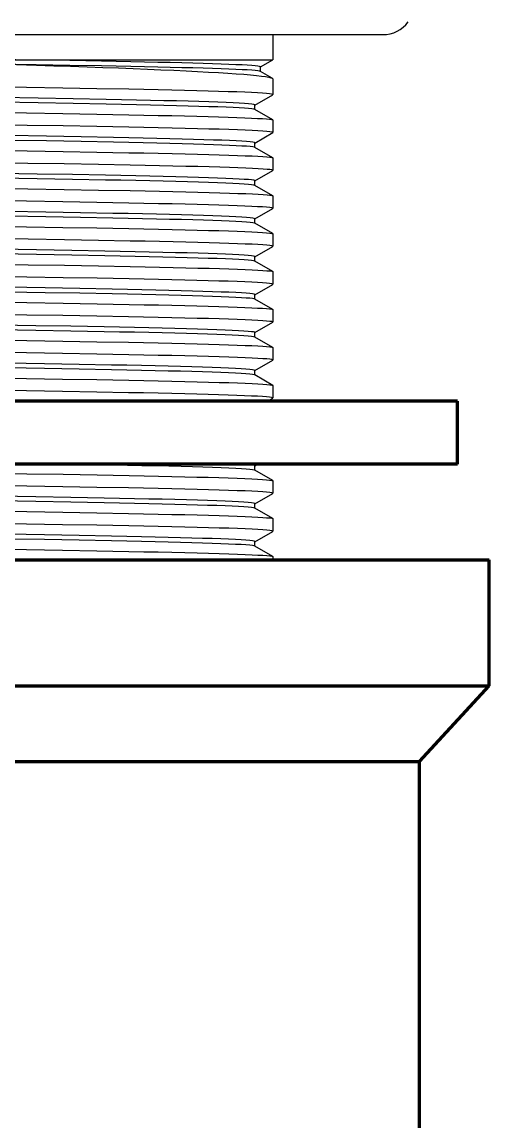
# Model space of a CAD drawing. Header units: millimetres. Extents: x 4859 to 5453, y 1404 to 2244.
# Drawn here: x 5330.86 to 5349.36, y 1586.6 to 1630.17 of the extents above; entities that cross this region are included whole.
import ezdxf

# ---------------------------------------------------------------- set-up
doc = ezdxf.new("R2010")
doc.units = ezdxf.units.MM
doc.layers.add('02___PRT_ALL_AXES', color=7, linetype='Continuous')

msp = doc.modelspace()

# ---------------------------------------------------------------- linework, layer by layer
at = {"color": 7, "linetype": 'Continuous'}
for p, q in [((5308.92, 1628.668), (5340.794, 1628.668)), ((5334.005, 1628.611), (5332.752, 1628.634)), ((5335.169, 1628.588), (5334.005, 1628.611)), ((5340.299, 1628.382), (5340.794, 1628.668)), ((5334.005, 1628.423), (5332.752, 1628.446)), ((5335.169, 1628.4), (5334.005, 1628.423)), ((5340.772, 1627.934), (5340.299, 1628.207)), ((5340.305, 1628.201), (5340.305, 1628.389)), ((5340.772, 1627.934), (5340.794, 1627.909)), ((5331.034, 1627.57), (5329.534, 1627.594)), ((5332.471, 1627.546), (5331.034, 1627.57)), ((5333.827, 1627.522), (5332.471, 1627.546)), ((5335.089, 1627.499), (5333.827, 1627.522)), ((5340.076, 1626.872), (5340.788, 1627.283)), ((5340.788, 1627.283), (5340.794, 1627.29)), ((5331.494, 1627.147), (5330.032, 1627.172)), ((5331.494, 1626.959), (5330.032, 1626.984)), ((5332.884, 1627.122), (5331.494, 1627.147)), ((5332.884, 1626.934), (5331.494, 1626.959)), ((5334.187, 1627.097), (5332.884, 1627.122)), ((5334.187, 1626.909), (5332.884, 1626.934)), ((5340.082, 1626.691), (5340.082, 1626.879)), ((5328.77, 1626.596), (5331.034, 1626.561)), ((5331.034, 1626.561), (5332.471, 1626.537)), ((5332.471, 1626.537), (5333.827, 1626.513)), ((5333.827, 1626.513), (5335.089, 1626.489)), ((5340.076, 1626.697), (5340.037, 1626.709)), ((5340.788, 1626.286), (5340.076, 1626.697)), ((5331.056, 1626.066), (5329.562, 1626.09)), ((5332.481, 1626.043), (5331.056, 1626.066)), ((5333.825, 1626.019), (5332.481, 1626.043)), ((5335.087, 1625.995), (5333.825, 1626.019)), ((5340.788, 1626.286), (5340.794, 1626.28)), ((5331.833, 1625.637), (5330.387, 1625.662)), ((5331.833, 1625.449), (5330.387, 1625.474)), ((5333.204, 1625.612), (5331.833, 1625.637)), ((5334.484, 1625.587), (5333.204, 1625.612)), ((5340.076, 1625.369), (5340.788, 1625.78)), ((5340.788, 1625.78), (5340.794, 1625.786)), ((5328.793, 1625.093), (5331.056, 1625.057)), ((5331.056, 1625.057), (5332.481, 1625.033)), ((5333.204, 1625.424), (5331.833, 1625.449)), ((5332.481, 1625.033), (5333.825, 1625.009)), ((5334.484, 1625.399), (5333.204, 1625.424)), ((5340.076, 1625.194), (5340.061, 1625.2)), ((5340.788, 1624.783), (5340.076, 1625.194)), ((5340.082, 1625.187), (5340.082, 1625.375)), ((5331.09, 1624.562), (5329.577, 1624.587)), ((5333.825, 1625.009), (5335.087, 1624.985)), ((5340.788, 1624.783), (5340.794, 1624.776)), ((5331.463, 1624.14), (5329.999, 1624.165)), ((5332.533, 1624.538), (5331.09, 1624.562)), ((5333.889, 1624.514), (5332.533, 1624.538)), ((5335.144, 1624.491), (5333.889, 1624.514)), ((5340.076, 1623.865), (5340.788, 1624.276)), ((5340.788, 1624.276), (5340.794, 1624.283)), ((5331.463, 1623.952), (5329.999, 1623.977)), ((5332.855, 1624.115), (5331.463, 1624.14)), ((5332.855, 1623.927), (5331.463, 1623.952)), ((5334.16, 1624.09), (5332.855, 1624.115)), ((5334.16, 1623.902), (5332.855, 1623.927)), ((5340.082, 1623.684), (5340.082, 1623.872)), ((5328.802, 1623.589), (5331.09, 1623.553)), ((5331.09, 1623.553), (5332.533, 1623.529)), ((5332.533, 1623.529), (5333.889, 1623.505)), ((5333.889, 1623.505), (5335.144, 1623.481)), ((5340.076, 1623.69), (5340.034, 1623.703)), ((5340.788, 1623.279), (5340.076, 1623.69)), ((5340.788, 1623.279), (5340.794, 1623.273)), ((5331.04, 1623.06), (5329.551, 1623.083)), ((5332.469, 1623.036), (5331.04, 1623.06)), ((5333.824, 1623.012), (5332.469, 1623.036)), ((5335.089, 1622.988), (5333.824, 1623.012)), ((5331.803, 1622.631), (5330.355, 1622.656)), ((5331.803, 1622.443), (5330.355, 1622.468)), ((5333.175, 1622.606), (5331.803, 1622.631)), ((5333.175, 1622.418), (5331.803, 1622.443)), ((5334.457, 1622.581), (5333.175, 1622.606)), ((5334.457, 1622.393), (5333.175, 1622.418)), ((5340.076, 1622.362), (5340.788, 1622.773)), ((5340.788, 1622.773), (5340.794, 1622.779)), ((5328.786, 1622.086), (5331.04, 1622.05)), ((5331.04, 1622.05), (5332.469, 1622.026)), ((5332.469, 1622.026), (5333.824, 1622.002)), ((5333.824, 1622.002), (5335.089, 1621.978)), ((5340.788, 1621.776), (5340.076, 1622.187)), ((5340.082, 1622.18), (5340.082, 1622.368)), ((5331.1, 1621.555), (5329.588, 1621.579)), ((5332.538, 1621.531), (5331.1, 1621.555)), ((5340.788, 1621.776), (5340.794, 1621.769)), ((5331.432, 1621.134), (5329.967, 1621.159)), ((5332.825, 1621.109), (5331.432, 1621.134)), ((5333.889, 1621.507), (5332.538, 1621.531)), ((5334.132, 1621.084), (5332.825, 1621.109)), ((5335.145, 1621.484), (5333.889, 1621.507)), ((5340.076, 1620.858), (5340.788, 1621.269)), ((5340.788, 1621.269), (5340.794, 1621.276)), ((5331.432, 1620.946), (5329.967, 1620.971)), ((5332.825, 1620.921), (5331.432, 1620.946)), ((5334.132, 1620.896), (5332.825, 1620.921)), ((5340.076, 1620.683), (5340.031, 1620.696)), ((5340.788, 1620.272), (5340.076, 1620.683)), ((5340.082, 1620.677), (5340.082, 1620.865)), ((5328.813, 1620.582), (5331.1, 1620.545)), ((5331.1, 1620.545), (5332.538, 1620.521)), ((5332.538, 1620.521), (5333.889, 1620.498)), ((5333.889, 1620.498), (5335.145, 1620.474)), ((5340.788, 1620.272), (5340.794, 1620.266)), ((5331.043, 1620.053), (5329.54, 1620.077)), ((5332.481, 1620.029), (5331.043, 1620.053)), ((5333.838, 1620.005), (5332.481, 1620.029)), ((5335.099, 1619.981), (5333.838, 1620.005)), ((5331.772, 1619.624), (5330.323, 1619.649)), ((5331.772, 1619.436), (5330.323, 1619.461)), ((5333.146, 1619.599), (5331.772, 1619.624)), ((5333.146, 1619.411), (5331.772, 1619.436)), ((5334.43, 1619.574), (5333.146, 1619.599)), ((5334.43, 1619.386), (5333.146, 1619.411)), ((5340.076, 1619.355), (5340.788, 1619.766)), ((5340.082, 1619.173), (5340.082, 1619.361)), ((5340.788, 1619.766), (5340.794, 1619.772)), ((5328.774, 1619.079), (5331.043, 1619.043)), ((5331.043, 1619.043), (5332.481, 1619.019)), ((5332.481, 1619.019), (5333.838, 1618.995)), ((5333.838, 1618.995), (5335.099, 1618.971)), ((5340.076, 1619.18), (5340.058, 1619.187)), ((5340.788, 1618.769), (5340.076, 1619.18)), ((5331.047, 1618.549), (5329.556, 1618.573)), ((5332.47, 1618.525), (5331.047, 1618.549)), ((5333.816, 1618.502), (5332.47, 1618.525)), ((5335.078, 1618.478), (5333.816, 1618.502)), ((5340.788, 1618.769), (5340.794, 1618.762)), ((5331.401, 1618.127), (5329.934, 1618.152)), ((5332.796, 1618.102), (5331.401, 1618.127)), ((5334.105, 1618.077), (5332.796, 1618.102)), ((5340.076, 1617.851), (5340.788, 1618.262)), ((5340.788, 1618.262), (5340.794, 1618.269)), ((5331.401, 1617.939), (5329.934, 1617.964)), ((5332.796, 1617.914), (5331.401, 1617.939)), ((5334.105, 1617.889), (5332.796, 1617.914)), ((5340.076, 1617.676), (5340.029, 1617.69)), ((5340.788, 1617.265), (5340.076, 1617.676)), ((5340.082, 1617.67), (5340.082, 1617.858)), ((5328.79, 1617.575), (5331.047, 1617.539)), ((5331.047, 1617.539), (5332.47, 1617.516)), ((5332.47, 1617.516), (5333.816, 1617.492)), ((5333.816, 1617.492), (5335.078, 1617.468)), ((5340.788, 1617.265), (5340.794, 1617.259)), ((5331.037, 1617.046), (5329.547, 1617.07)), ((5332.467, 1617.022), (5331.037, 1617.046)), ((5333.822, 1616.998), (5332.467, 1617.022)), ((5335.082, 1616.974), (5333.822, 1616.998)), ((5340.076, 1616.348), (5340.788, 1616.759)), ((5340.788, 1616.759), (5340.794, 1616.765)), ((5331.741, 1616.618), (5330.29, 1616.643)), ((5331.741, 1616.43), (5330.29, 1616.455)), ((5333.117, 1616.593), (5331.741, 1616.618)), ((5333.117, 1616.405), (5331.741, 1616.43)), ((5334.403, 1616.568), (5333.117, 1616.593)), ((5334.403, 1616.38), (5333.117, 1616.405)), ((5340.082, 1616.166), (5340.082, 1616.354)), ((5328.783, 1616.072), (5331.037, 1616.036)), ((5331.037, 1616.036), (5332.467, 1616.012)), ((5332.467, 1616.012), (5333.822, 1615.988)), ((5333.822, 1615.988), (5335.082, 1615.965)), ((5340.788, 1615.762), (5340.076, 1616.173)), ((5331.029, 1615.542), (5329.538, 1615.566)), ((5332.46, 1615.519), (5331.029, 1615.542)), ((5333.815, 1615.495), (5332.46, 1615.519)), ((5335.079, 1615.471), (5333.815, 1615.495)), ((5340.788, 1615.762), (5340.794, 1615.755)), ((5340.576, 1615.133), (5340.788, 1615.255)), ((5340.788, 1615.255), (5340.794, 1615.262)), ((5334.43, 1612.603), (5333.146, 1612.628)), ((5340.076, 1612.396), (5340.058, 1612.403)), ((5340.076, 1612.571), (5340.183, 1612.633)), ((5340.788, 1611.985), (5340.076, 1612.396)), ((5340.082, 1612.39), (5340.082, 1612.578)), ((5328.774, 1612.295), (5331.043, 1612.259)), ((5331.043, 1612.259), (5332.481, 1612.235)), ((5332.481, 1612.235), (5333.838, 1612.212)), ((5333.838, 1612.212), (5335.099, 1612.188)), ((5340.788, 1611.985), (5340.794, 1611.979)), ((5331.047, 1611.766), (5329.556, 1611.789)), ((5332.47, 1611.742), (5331.047, 1611.766)), ((5333.816, 1611.718), (5332.47, 1611.742)), ((5335.078, 1611.694), (5333.816, 1611.718)), ((5331.401, 1611.344), (5329.934, 1611.369)), ((5331.401, 1611.156), (5329.934, 1611.181)), ((5332.796, 1611.319), (5331.401, 1611.344)), ((5332.796, 1611.131), (5331.401, 1611.156)), ((5334.105, 1611.294), (5332.796, 1611.319)), ((5334.105, 1611.106), (5332.796, 1611.131)), ((5340.076, 1611.068), (5340.788, 1611.479)), ((5340.788, 1611.479), (5340.794, 1611.485)), ((5328.79, 1610.792), (5331.047, 1610.756)), ((5331.047, 1610.756), (5332.47, 1610.732)), ((5332.47, 1610.732), (5333.816, 1610.708)), ((5333.816, 1610.708), (5335.078, 1610.685)), ((5340.076, 1610.893), (5340.029, 1610.906)), ((5340.788, 1610.482), (5340.076, 1610.893)), ((5340.082, 1610.886), (5340.082, 1611.074)), ((5331.037, 1610.262), (5329.547, 1610.286)), ((5332.467, 1610.238), (5331.037, 1610.262)), ((5333.822, 1610.215), (5332.467, 1610.238)), ((5335.082, 1610.191), (5333.822, 1610.215)), ((5340.788, 1610.482), (5340.794, 1610.475)), ((5331.741, 1609.834), (5330.29, 1609.859)), ((5333.117, 1609.809), (5331.741, 1609.834)), ((5334.403, 1609.784), (5333.117, 1609.809)), ((5340.076, 1609.564), (5340.788, 1609.975)), ((5340.788, 1609.975), (5340.794, 1609.982)), ((5331.741, 1609.646), (5330.29, 1609.671)), ((5333.117, 1609.621), (5331.741, 1609.646)), ((5334.403, 1609.597), (5333.117, 1609.621)), ((5340.788, 1608.978), (5340.076, 1609.389)), ((5340.082, 1609.383), (5340.082, 1609.571)), ((5328.783, 1609.288), (5331.037, 1609.253)), ((5331.037, 1609.253), (5332.467, 1609.229)), ((5332.467, 1609.229), (5333.822, 1609.205)), ((5333.822, 1609.205), (5335.082, 1609.181)), ((5340.788, 1608.978), (5340.794, 1608.972))]:
    msp.add_line(p, q, dxfattribs=at)
at = {"linetype": 'Continuous', "lineweight": 70, "extrusion": (0, 1, 0)}
for p, q in [((5348.107, 1615.133), (5301.607, 1615.133)), ((5348.107, 1612.633), (5348.107, 1615.133)), ((5348.107, 1612.633), (5301.607, 1612.633)), ((5300.357, 1608.847), (5349.357, 1608.847)), ((5349.357, 1603.847), (5349.357, 1608.847)), ((5300.357, 1603.847), (5349.357, 1603.847)), ((5346.607, 1600.847), (5349.357, 1603.847)), ((5303.107, 1600.847), (5346.607, 1600.847)), ((5346.607, 1560.847), (5346.607, 1600.847))]:
    msp.add_line(p, q, dxfattribs=at)
msp.add_line((5309.138, 1615.133), (5340.576, 1615.133))
at = {"color": 7, "linetype": 'Continuous'}
for points in [[(5332.752, 1628.634), (5331.42, 1628.656), (5308.92, 1629.028)], [(5332.752, 1628.446), (5331.42, 1628.468), (5308.92, 1628.84)], [(5319.07, 1628.86), (5331.43, 1628.457), (5332.115, 1628.434), (5332.784, 1628.411), (5333.434, 1628.388), (5334.064, 1628.366), (5334.673, 1628.343), (5335.26, 1628.32), (5335.823, 1628.297), (5336.362, 1628.274), (5336.874, 1628.252), (5337.358, 1628.229), (5337.815, 1628.206), (5338.243, 1628.183), (5338.641, 1628.16), (5339.008, 1628.137), (5339.342, 1628.115), (5339.643, 1628.092), (5339.91, 1628.069), (5340.142, 1628.046), (5340.339, 1628.023), (5340.501, 1628), (5340.628, 1627.978), (5340.719, 1627.955), (5340.772, 1627.934)], [(5340.305, 1628.389), (5340.301, 1628.394), (5340.267, 1628.405), (5340.198, 1628.417), (5340.094, 1628.428), (5339.955, 1628.439), (5339.781, 1628.451), (5339.572, 1628.462), (5339.33, 1628.474), (5339.053, 1628.485), (5338.744, 1628.497), (5338.402, 1628.508), (5338.029, 1628.519), (5337.624, 1628.531), (5337.19, 1628.542), (5336.726, 1628.554), (5336.234, 1628.565), (5335.715, 1628.576), (5335.169, 1628.588)], [(5340.299, 1628.207), (5340.267, 1628.217), (5340.198, 1628.229), (5340.094, 1628.24), (5339.955, 1628.252), (5339.781, 1628.263), (5339.572, 1628.274), (5339.33, 1628.286), (5339.053, 1628.297), (5338.744, 1628.309), (5338.402, 1628.32), (5338.029, 1628.331), (5337.624, 1628.343), (5337.19, 1628.354), (5336.726, 1628.366), (5336.234, 1628.377), (5335.715, 1628.389), (5335.169, 1628.4)], [(5340.794, 1627.29), (5340.788, 1627.296), (5340.746, 1627.308), (5340.664, 1627.32), (5340.543, 1627.332), (5340.384, 1627.344), (5340.186, 1627.356), (5339.951, 1627.368), (5339.678, 1627.38), (5339.368, 1627.392), (5339.022, 1627.403), (5338.641, 1627.415), (5338.226, 1627.427), (5337.779, 1627.439), (5337.3, 1627.451), (5336.79, 1627.463), (5336.25, 1627.475), (5335.682, 1627.487), (5335.089, 1627.499)], [(5340.082, 1626.879), (5340.077, 1626.885), (5340.037, 1626.897), (5339.955, 1626.91), (5339.832, 1626.922), (5339.669, 1626.935), (5339.465, 1626.947), (5339.222, 1626.96), (5338.94, 1626.972), (5338.619, 1626.984), (5338.261, 1626.997), (5337.866, 1627.009), (5337.437, 1627.022), (5336.973, 1627.034), (5336.476, 1627.047), (5335.947, 1627.059), (5335.388, 1627.072), (5334.801, 1627.084), (5334.187, 1627.097)], [(5340.037, 1626.709), (5339.955, 1626.722), (5339.832, 1626.734), (5339.669, 1626.747), (5339.465, 1626.759), (5339.222, 1626.772), (5338.94, 1626.784), (5338.619, 1626.797), (5338.261, 1626.809), (5337.866, 1626.821), (5337.437, 1626.834), (5336.973, 1626.846), (5336.476, 1626.859), (5335.947, 1626.871), (5335.388, 1626.884), (5334.801, 1626.896), (5334.187, 1626.909)], [(5335.089, 1626.489), (5335.682, 1626.477), (5336.25, 1626.465), (5336.79, 1626.453), (5337.3, 1626.441), (5337.779, 1626.429), (5338.226, 1626.418), (5338.641, 1626.406), (5339.022, 1626.394), (5339.368, 1626.382), (5339.678, 1626.37), (5339.951, 1626.358), (5340.186, 1626.346), (5340.384, 1626.334), (5340.543, 1626.322), (5340.664, 1626.31), (5340.746, 1626.298), (5340.788, 1626.286)], [(5340.794, 1625.786), (5340.789, 1625.792), (5340.75, 1625.804), (5340.671, 1625.816), (5340.553, 1625.828), (5340.397, 1625.84), (5340.203, 1625.851), (5339.972, 1625.863), (5339.703, 1625.875), (5339.397, 1625.887), (5339.054, 1625.899), (5338.673, 1625.911), (5338.257, 1625.923), (5337.805, 1625.935), (5337.32, 1625.947), (5336.803, 1625.959), (5336.257, 1625.971), (5335.684, 1625.983), (5335.087, 1625.995)], [(5340.082, 1625.375), (5340.061, 1625.388), (5339.999, 1625.4), (5339.896, 1625.413), (5339.752, 1625.425), (5339.568, 1625.438), (5339.343, 1625.45), (5339.079, 1625.463), (5338.777, 1625.475), (5338.437, 1625.487), (5338.06, 1625.5), (5337.646, 1625.512), (5337.199, 1625.525), (5336.717, 1625.537), (5336.204, 1625.55), (5335.659, 1625.562), (5335.085, 1625.575), (5334.484, 1625.587)], [(5340.061, 1625.2), (5339.999, 1625.212), (5339.896, 1625.225), (5339.752, 1625.237), (5339.568, 1625.25), (5339.343, 1625.262), (5339.079, 1625.275), (5338.777, 1625.287), (5338.437, 1625.3), (5338.06, 1625.312), (5337.646, 1625.324), (5337.199, 1625.337), (5336.717, 1625.349), (5336.204, 1625.362), (5335.659, 1625.374), (5335.085, 1625.387), (5334.484, 1625.399)], [(5335.087, 1624.985), (5335.684, 1624.974), (5336.257, 1624.962), (5336.803, 1624.949), (5337.32, 1624.937), (5337.805, 1624.925), (5338.257, 1624.913), (5338.673, 1624.901), (5339.054, 1624.889), (5339.397, 1624.877), (5339.703, 1624.865), (5339.972, 1624.854), (5340.203, 1624.842), (5340.397, 1624.83), (5340.553, 1624.818), (5340.671, 1624.806), (5340.75, 1624.794), (5340.788, 1624.783)], [(5340.794, 1624.283), (5340.79, 1624.288), (5340.753, 1624.3), (5340.677, 1624.312), (5340.562, 1624.323), (5340.408, 1624.335), (5340.216, 1624.347), (5339.987, 1624.359), (5339.719, 1624.371), (5339.413, 1624.383), (5339.07, 1624.395), (5338.691, 1624.407), (5338.276, 1624.419), (5337.827, 1624.431), (5337.347, 1624.443), (5336.837, 1624.455), (5336.299, 1624.467), (5335.734, 1624.479), (5335.144, 1624.491)], [(5340.082, 1623.872), (5340.076, 1623.878), (5340.034, 1623.891), (5339.951, 1623.903), (5339.826, 1623.916), (5339.661, 1623.928), (5339.456, 1623.941), (5339.211, 1623.953), (5338.926, 1623.966), (5338.604, 1623.978), (5338.244, 1623.99), (5337.848, 1624.003), (5337.417, 1624.015), (5336.952, 1624.028), (5336.453, 1624.04), (5335.923, 1624.053), (5335.363, 1624.065), (5334.775, 1624.078), (5334.16, 1624.09)], [(5340.034, 1623.703), (5339.951, 1623.715), (5339.826, 1623.728), (5339.661, 1623.74), (5339.456, 1623.753), (5339.211, 1623.765), (5338.926, 1623.778), (5338.604, 1623.79), (5338.244, 1623.803), (5337.848, 1623.815), (5337.417, 1623.828), (5336.952, 1623.84), (5336.453, 1623.852), (5335.923, 1623.865), (5335.363, 1623.877), (5334.775, 1623.89), (5334.16, 1623.902)], [(5335.144, 1623.481), (5335.734, 1623.469), (5336.299, 1623.457), (5336.837, 1623.445), (5337.347, 1623.433), (5337.827, 1623.421), (5338.276, 1623.409), (5338.691, 1623.397), (5339.07, 1623.385), (5339.413, 1623.373), (5339.719, 1623.361), (5339.987, 1623.349), (5340.216, 1623.338), (5340.408, 1623.326), (5340.562, 1623.314), (5340.677, 1623.302), (5340.753, 1623.29), (5340.788, 1623.279)], [(5338.659, 1622.904), (5338.245, 1622.916), (5337.797, 1622.928), (5337.316, 1622.94), (5336.802, 1622.952), (5336.258, 1622.964), (5335.686, 1622.976), (5335.089, 1622.988)], [(5340.794, 1622.779), (5340.789, 1622.785), (5340.748, 1622.797), (5340.668, 1622.809), (5340.547, 1622.821), (5340.388, 1622.833), (5340.191, 1622.845), (5339.957, 1622.857), (5339.686, 1622.869), (5339.379, 1622.881), (5339.036, 1622.893), (5338.659, 1622.904)], [(5338.042, 1622.494), (5337.628, 1622.506), (5337.178, 1622.518), (5336.696, 1622.531), (5336.181, 1622.543), (5335.635, 1622.556), (5335.06, 1622.568), (5334.457, 1622.581)], [(5340.082, 1622.368), (5340.06, 1622.381), (5339.996, 1622.394), (5339.891, 1622.406), (5339.745, 1622.419), (5339.559, 1622.431), (5339.333, 1622.444), (5339.067, 1622.456), (5338.763, 1622.469), (5338.421, 1622.481), (5338.042, 1622.494)], [(5338.042, 1622.306), (5337.628, 1622.318), (5337.178, 1622.331), (5336.696, 1622.343), (5336.181, 1622.355), (5335.635, 1622.368), (5335.06, 1622.38), (5334.457, 1622.393)], [(5335.089, 1621.978), (5335.686, 1621.967), (5336.258, 1621.955), (5336.802, 1621.943), (5337.316, 1621.931), (5337.797, 1621.919), (5338.245, 1621.907), (5338.659, 1621.895)], [(5340.076, 1622.187), (5340.06, 1622.193), (5339.996, 1622.206), (5339.891, 1622.218), (5339.745, 1622.231), (5339.559, 1622.243), (5339.333, 1622.256), (5339.067, 1622.268), (5338.763, 1622.281), (5338.421, 1622.293), (5338.042, 1622.306)], [(5338.659, 1621.895), (5339.036, 1621.883), (5339.379, 1621.871), (5339.686, 1621.859), (5339.957, 1621.847), (5340.191, 1621.835), (5340.388, 1621.824), (5340.547, 1621.812), (5340.668, 1621.8), (5340.748, 1621.788), (5340.788, 1621.776)], [(5340.794, 1621.276), (5340.789, 1621.281), (5340.75, 1621.293), (5340.671, 1621.305), (5340.553, 1621.317), (5340.396, 1621.329), (5340.202, 1621.341), (5339.971, 1621.353), (5339.702, 1621.365), (5339.396, 1621.377), (5339.053, 1621.389), (5338.675, 1621.4), (5338.265, 1621.412), (5337.821, 1621.424), (5337.346, 1621.436), (5336.839, 1621.448), (5336.301, 1621.46), (5335.736, 1621.472), (5335.145, 1621.484)], [(5340.082, 1620.865), (5340.075, 1620.872), (5340.031, 1620.884), (5339.946, 1620.897), (5339.82, 1620.909), (5339.653, 1620.922), (5339.446, 1620.934), (5339.199, 1620.947), (5338.913, 1620.959), (5338.589, 1620.972), (5338.228, 1620.984), (5337.83, 1620.997), (5337.398, 1621.009), (5336.931, 1621.021), (5336.431, 1621.034), (5335.9, 1621.046), (5335.338, 1621.059), (5334.749, 1621.071), (5334.132, 1621.084)], [(5340.031, 1620.696), (5339.946, 1620.709), (5339.82, 1620.721), (5339.653, 1620.734), (5339.446, 1620.746), (5339.199, 1620.759), (5338.913, 1620.771), (5338.589, 1620.784), (5338.228, 1620.796), (5337.83, 1620.809), (5337.398, 1620.821), (5336.931, 1620.834), (5336.431, 1620.846), (5335.9, 1620.859), (5335.338, 1620.871), (5334.749, 1620.883), (5334.132, 1620.896)], [(5335.145, 1620.474), (5335.736, 1620.462), (5336.301, 1620.45), (5336.839, 1620.438), (5337.346, 1620.426), (5337.821, 1620.414), (5338.265, 1620.403), (5338.675, 1620.391), (5339.053, 1620.379), (5339.396, 1620.367), (5339.702, 1620.355), (5339.971, 1620.343), (5340.202, 1620.331), (5340.396, 1620.319), (5340.553, 1620.308), (5340.671, 1620.296), (5340.75, 1620.284), (5340.788, 1620.272)], [(5340.794, 1619.772), (5340.788, 1619.779), (5340.747, 1619.79), (5340.667, 1619.802), (5340.547, 1619.814), (5340.388, 1619.826), (5340.191, 1619.838), (5339.957, 1619.85), (5339.685, 1619.862), (5339.376, 1619.874), (5339.03, 1619.886), (5338.649, 1619.898), (5338.234, 1619.91), (5337.786, 1619.922), (5337.307, 1619.933), (5336.797, 1619.945), (5336.259, 1619.957), (5335.692, 1619.969), (5335.099, 1619.981)], [(5340.082, 1619.361), (5340.058, 1619.375), (5339.992, 1619.387), (5339.885, 1619.4), (5339.738, 1619.412), (5339.55, 1619.425), (5339.322, 1619.437), (5339.055, 1619.45), (5338.749, 1619.462), (5338.405, 1619.475), (5338.025, 1619.487), (5337.609, 1619.5), (5337.158, 1619.512), (5336.674, 1619.525), (5336.158, 1619.537), (5335.61, 1619.549), (5335.034, 1619.562), (5334.43, 1619.574)], [(5340.058, 1619.187), (5339.992, 1619.199), (5339.885, 1619.212), (5339.738, 1619.224), (5339.55, 1619.237), (5339.322, 1619.249), (5339.055, 1619.262), (5338.749, 1619.274), (5338.405, 1619.287), (5338.025, 1619.299), (5337.609, 1619.312), (5337.158, 1619.324), (5336.674, 1619.337), (5336.158, 1619.349), (5335.61, 1619.362), (5335.034, 1619.374), (5334.43, 1619.386)], [(5335.099, 1618.971), (5335.692, 1618.959), (5336.259, 1618.948), (5336.797, 1618.936), (5337.307, 1618.924), (5337.786, 1618.912), (5338.234, 1618.9), (5338.649, 1618.888), (5339.03, 1618.876), (5339.376, 1618.864), (5339.685, 1618.852), (5339.957, 1618.84), (5340.191, 1618.828), (5340.388, 1618.817), (5340.547, 1618.805), (5340.667, 1618.793), (5340.747, 1618.781), (5340.788, 1618.769)], [(5340.082, 1617.858), (5340.074, 1617.865), (5340.029, 1617.878), (5339.942, 1617.89), (5339.813, 1617.903), (5339.645, 1617.915), (5339.436, 1617.928), (5339.187, 1617.94), (5338.9, 1617.953), (5338.574, 1617.965), (5338.211, 1617.978), (5337.812, 1617.99), (5337.378, 1618.003), (5336.91, 1618.015), (5336.408, 1618.028), (5335.876, 1618.04), (5335.313, 1618.052), (5334.723, 1618.065), (5334.105, 1618.077)], [(5340.794, 1618.269), (5340.788, 1618.275), (5340.747, 1618.287), (5340.668, 1618.299), (5340.548, 1618.311), (5340.391, 1618.323), (5340.196, 1618.334), (5339.963, 1618.346), (5339.693, 1618.358), (5339.386, 1618.37), (5339.043, 1618.382), (5338.663, 1618.394), (5338.246, 1618.406), (5337.795, 1618.418), (5337.31, 1618.43), (5336.794, 1618.442), (5336.248, 1618.454), (5335.675, 1618.466), (5335.078, 1618.478)], [(5340.029, 1617.69), (5339.942, 1617.702), (5339.813, 1617.715), (5339.645, 1617.727), (5339.436, 1617.74), (5339.187, 1617.752), (5338.9, 1617.765), (5338.574, 1617.777), (5338.211, 1617.79), (5337.812, 1617.802), (5337.378, 1617.815), (5336.91, 1617.827), (5336.408, 1617.84), (5335.876, 1617.852), (5335.313, 1617.865), (5334.723, 1617.877), (5334.105, 1617.889)], [(5335.078, 1617.468), (5335.675, 1617.456), (5336.248, 1617.444), (5336.794, 1617.432), (5337.31, 1617.42), (5337.795, 1617.408), (5338.246, 1617.396), (5338.663, 1617.384), (5339.043, 1617.372), (5339.386, 1617.36), (5339.693, 1617.348), (5339.963, 1617.337), (5340.196, 1617.325), (5340.391, 1617.313), (5340.548, 1617.301), (5340.668, 1617.289), (5340.747, 1617.277), (5340.788, 1617.265)], [(5340.794, 1616.765), (5340.789, 1616.771), (5340.75, 1616.783), (5340.672, 1616.795), (5340.554, 1616.807), (5340.398, 1616.819), (5340.204, 1616.83), (5339.972, 1616.842), (5339.702, 1616.854), (5339.394, 1616.866), (5339.047, 1616.878), (5338.664, 1616.89), (5338.245, 1616.902), (5337.792, 1616.914), (5337.307, 1616.926), (5336.791, 1616.939), (5336.247, 1616.95), (5335.677, 1616.962), (5335.082, 1616.974)], [(5340.082, 1616.354), (5340.082, 1616.356), (5340.056, 1616.368), (5339.988, 1616.381), (5339.88, 1616.393), (5339.73, 1616.406), (5339.541, 1616.418), (5339.311, 1616.431), (5339.042, 1616.443), (5338.735, 1616.456), (5338.39, 1616.468), (5338.008, 1616.481), (5337.59, 1616.493), (5337.138, 1616.506), (5336.652, 1616.518), (5336.134, 1616.531), (5335.586, 1616.543), (5335.009, 1616.556), (5334.403, 1616.568)], [(5340.076, 1616.173), (5340.056, 1616.18), (5339.988, 1616.193), (5339.88, 1616.205), (5339.73, 1616.218), (5339.541, 1616.23), (5339.311, 1616.243), (5339.042, 1616.255), (5338.735, 1616.268), (5338.39, 1616.28), (5338.008, 1616.293), (5337.59, 1616.305), (5337.138, 1616.318), (5336.652, 1616.33), (5336.134, 1616.343), (5335.586, 1616.355), (5335.009, 1616.368), (5334.403, 1616.38)], [(5335.082, 1615.965), (5335.677, 1615.953), (5336.247, 1615.941), (5336.791, 1615.929), (5337.307, 1615.917), (5337.792, 1615.905), (5338.245, 1615.893), (5338.664, 1615.881), (5339.047, 1615.869), (5339.394, 1615.857), (5339.702, 1615.845), (5339.972, 1615.833), (5340.204, 1615.821), (5340.398, 1615.809), (5340.554, 1615.797), (5340.672, 1615.785), (5340.75, 1615.773), (5340.788, 1615.762)], [(5340.794, 1615.262), (5340.788, 1615.268), (5340.746, 1615.28), (5340.665, 1615.292), (5340.543, 1615.304), (5340.383, 1615.316), (5340.185, 1615.328), (5339.949, 1615.34), (5339.677, 1615.352), (5339.368, 1615.364), (5339.022, 1615.376), (5338.642, 1615.387), (5338.228, 1615.399), (5337.781, 1615.411), (5337.301, 1615.423), (5336.789, 1615.435), (5336.245, 1615.447), (5335.675, 1615.459), (5335.079, 1615.471)], [(5340.058, 1612.403), (5339.992, 1612.416), (5339.885, 1612.428), (5339.738, 1612.441), (5339.55, 1612.453), (5339.322, 1612.466), (5339.055, 1612.478), (5338.749, 1612.491), (5338.405, 1612.503), (5338.025, 1612.516), (5337.609, 1612.528), (5337.158, 1612.541), (5336.674, 1612.553), (5336.158, 1612.566), (5335.61, 1612.578), (5335.034, 1612.59), (5334.43, 1612.603)], [(5335.099, 1612.188), (5335.692, 1612.176), (5336.259, 1612.164), (5336.797, 1612.152), (5337.307, 1612.14), (5337.786, 1612.128), (5338.234, 1612.116), (5338.649, 1612.105), (5339.03, 1612.093), (5339.376, 1612.081), (5339.685, 1612.069), (5339.957, 1612.057), (5340.191, 1612.045), (5340.388, 1612.033), (5340.547, 1612.021), (5340.667, 1612.009), (5340.747, 1611.997), (5340.788, 1611.985)], [(5340.794, 1611.485), (5340.788, 1611.492), (5340.747, 1611.503), (5340.668, 1611.515), (5340.548, 1611.527), (5340.391, 1611.539), (5340.196, 1611.551), (5339.963, 1611.563), (5339.693, 1611.575), (5339.386, 1611.586), (5339.043, 1611.598), (5338.663, 1611.61), (5338.246, 1611.622), (5337.795, 1611.634), (5337.31, 1611.646), (5336.794, 1611.658), (5336.248, 1611.67), (5335.675, 1611.682), (5335.078, 1611.694)], [(5340.082, 1611.074), (5340.074, 1611.082), (5340.029, 1611.094), (5339.942, 1611.107), (5339.813, 1611.119), (5339.645, 1611.132), (5339.436, 1611.144), (5339.187, 1611.157), (5338.9, 1611.169), (5338.574, 1611.182), (5338.211, 1611.194), (5337.812, 1611.207), (5337.378, 1611.219), (5336.91, 1611.232), (5336.408, 1611.244), (5335.876, 1611.256), (5335.313, 1611.269), (5334.723, 1611.281), (5334.105, 1611.294)], [(5340.029, 1610.906), (5339.942, 1610.919), (5339.813, 1610.931), (5339.645, 1610.944), (5339.436, 1610.956), (5339.187, 1610.969), (5338.9, 1610.981), (5338.574, 1610.994), (5338.211, 1611.006), (5337.812, 1611.019), (5337.378, 1611.031), (5336.91, 1611.044), (5336.408, 1611.056), (5335.876, 1611.069), (5335.313, 1611.081), (5334.723, 1611.094), (5334.105, 1611.106)], [(5335.078, 1610.685), (5335.675, 1610.673), (5336.248, 1610.661), (5336.794, 1610.649), (5337.31, 1610.637), (5337.795, 1610.625), (5338.246, 1610.613), (5338.663, 1610.601), (5339.043, 1610.589), (5339.386, 1610.577), (5339.693, 1610.565), (5339.963, 1610.553), (5340.196, 1610.541), (5340.391, 1610.529), (5340.548, 1610.517), (5340.668, 1610.506), (5340.747, 1610.494), (5340.788, 1610.482)], [(5340.082, 1609.571), (5340.082, 1609.572), (5340.056, 1609.585), (5339.988, 1609.597), (5339.88, 1609.61), (5339.73, 1609.622), (5339.541, 1609.635), (5339.311, 1609.647), (5339.042, 1609.66), (5338.735, 1609.672), (5338.39, 1609.685), (5338.008, 1609.697), (5337.59, 1609.71), (5337.138, 1609.722), (5336.652, 1609.735), (5336.134, 1609.747), (5335.586, 1609.76), (5335.009, 1609.772), (5334.403, 1609.784)], [(5340.794, 1609.982), (5340.789, 1609.987), (5340.75, 1609.999), (5340.672, 1610.011), (5340.554, 1610.023), (5340.398, 1610.035), (5340.204, 1610.047), (5339.972, 1610.059), (5339.702, 1610.071), (5339.394, 1610.083), (5339.047, 1610.095), (5338.664, 1610.107), (5338.245, 1610.119), (5337.792, 1610.131), (5337.307, 1610.143), (5336.791, 1610.155), (5336.247, 1610.167), (5335.677, 1610.179), (5335.082, 1610.191)], [(5340.076, 1609.389), (5340.056, 1609.397), (5339.988, 1609.409), (5339.88, 1609.422), (5339.73, 1609.434), (5339.541, 1609.447), (5339.311, 1609.459), (5339.042, 1609.472), (5338.735, 1609.484), (5338.39, 1609.497), (5338.008, 1609.509), (5337.59, 1609.522), (5337.138, 1609.534), (5336.652, 1609.547), (5336.134, 1609.559), (5335.586, 1609.572), (5335.009, 1609.584), (5334.403, 1609.597)], [(5335.082, 1609.181), (5335.677, 1609.169), (5336.247, 1609.157), (5336.791, 1609.145), (5337.307, 1609.133), (5337.792, 1609.121), (5338.245, 1609.109), (5338.664, 1609.097), (5339.047, 1609.085), (5339.394, 1609.073), (5339.702, 1609.061), (5339.972, 1609.049), (5340.204, 1609.037), (5340.398, 1609.025), (5340.554, 1609.013), (5340.672, 1609.002), (5340.75, 1608.99), (5340.788, 1608.978)]]:
    msp.add_lwpolyline(points, dxfattribs=at)
at = {"layer": '02___PRT_ALL_AXES', "color": 7, "linetype": 'Continuous'}
for p, q in [((5304.56, 1629.666), (5345.154, 1629.666)), ((5340.794, 1629.666), (5340.794, 1628.668)), ((5340.794, 1627.909), (5340.794, 1627.29)), ((5340.794, 1626.28), (5340.794, 1625.786)), ((5340.794, 1624.776), (5340.794, 1624.283)), ((5340.794, 1623.273), (5340.794, 1622.779)), ((5340.794, 1621.769), (5340.794, 1621.276)), ((5340.794, 1620.266), (5340.794, 1619.772)), ((5340.794, 1618.762), (5340.794, 1618.269)), ((5340.794, 1617.259), (5340.794, 1616.765)), ((5340.794, 1615.755), (5340.794, 1615.262)), ((5340.794, 1611.979), (5340.794, 1611.485)), ((5340.794, 1610.475), (5340.794, 1609.982)), ((5340.794, 1608.972), (5340.794, 1608.847))]:
    msp.add_line(p, q, dxfattribs=at)
msp.add_arc((5345.154, 1630.919), 1.253, 270, 323.0581, dxfattribs=at)

doc.saveas('drawing.dxf')
